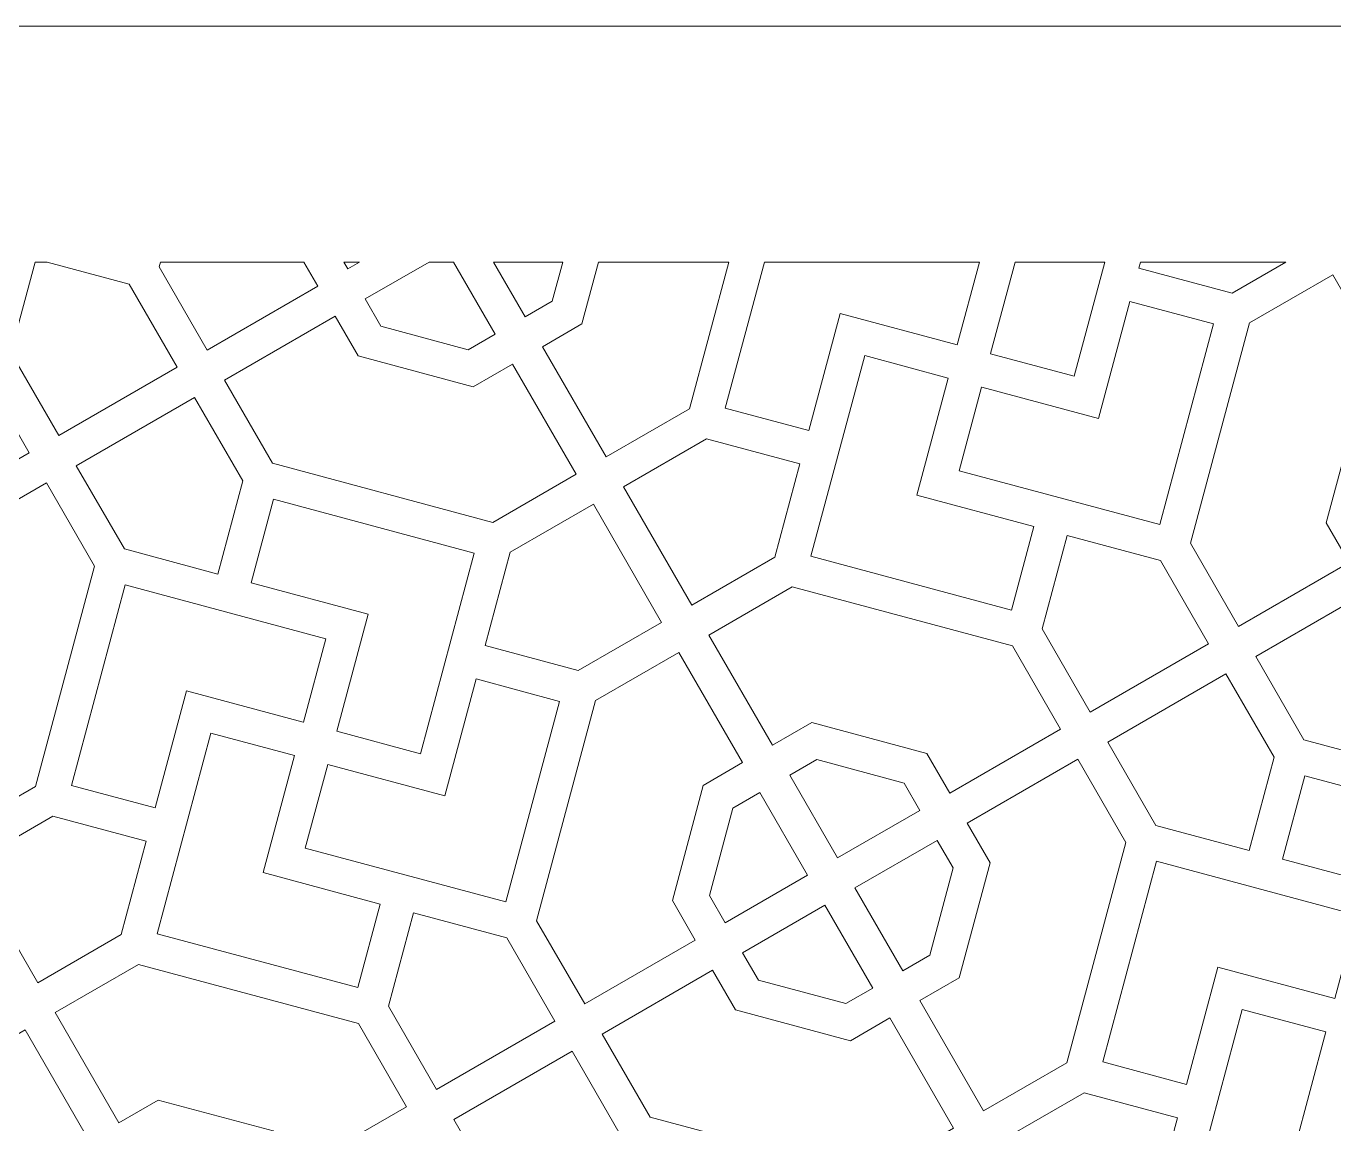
# Model space of a CAD drawing. Header units: centimetres. Extents: x 1.9 to 18.1, y -9.5 to 9.5.
# Drawn here: x 10.741 to 13.928, y -2.731 to -0.056 of the extents above; entities that cross this region are included whole.
import ezdxf

# ---------------------------------------------------------------- set-up
doc = ezdxf.new("R2010")
doc.units = ezdxf.units.CM
doc.header["$MEASUREMENT"] = 0
doc.layers.add('layer 1', color=7, linetype='Continuous')

msp = doc.modelspace()

# ---------------------------------------------------------------- linework, layer by layer
at = {"layer": 'layer 1', "color": 7, "lineweight": 9}
for points, knots in [([(1.85394, -0.05571), (1.85394, -0.05571), (18.09811, -0.05571), (18.09811, -0.05571), (18.09811, -0.05571), (18.09811, -0.05571), (18.09811, -9.49999), (18.09811, -9.49999), (18.09811, -9.49999), (18.09811, -9.49999), (1.85394, -9.49999), (1.85394, -9.49999), (1.85394, -9.49999), (1.85394, -9.49999), (1.85394, -0.05571), (1.85394, -0.05571)], [0, 0, 0, 0, 0.2, 0.2, 0.2, 0.2, 0.4, 0.4, 0.4, 0.4, 0.6, 0.6, 0.6, 0.6, 1, 1, 1, 1]), ([(10.7628, -0.63061), (10.7628, -0.63061), (10.70381, -0.85075), (10.70381, -0.85075), (10.70381, -0.85075), (10.70381, -0.85075), (10.82099, -1.05371), (10.82099, -1.05371), (10.82099, -1.05371), (10.82099, -1.05371), (11.10937, -0.88722), (11.10937, -0.88722), (11.10937, -0.88722), (11.10937, -0.88722), (10.99219, -0.68426), (10.99219, -0.68426), (10.99219, -0.68426), (10.99219, -0.68426), (10.79198, -0.63061), (10.79198, -0.63061), (10.79198, -0.63061), (10.79198, -0.63061), (10.7628, -0.63061), (10.7628, -0.63061)], [0, 0, 0, 0, 0.1428571, 0.1428571, 0.1428571, 0.1428571, 0.2857143, 0.2857143, 0.2857143, 0.2857143, 0.4285714, 0.4285714, 0.4285714, 0.4285714, 0.5714286, 0.5714286, 0.5714286, 0.5714286, 0.7142857, 0.7142857, 0.7142857, 0.7142857, 1, 1, 1, 1]), ([(11.06816, -0.63061), (11.06816, -0.63061), (11.06506, -0.64218), (11.06506, -0.64218), (11.06506, -0.64218), (11.06506, -0.64218), (11.18224, -0.84515), (11.18224, -0.84515), (11.18224, -0.84515), (11.18224, -0.84515), (11.45189, -0.68947), (11.45189, -0.68947), (11.45189, -0.68947), (11.45189, -0.68947), (11.41791, -0.63061), (11.41791, -0.63061), (11.41791, -0.63061), (11.41791, -0.63061), (11.06816, -0.63061), (11.06816, -0.63061)], [0, 0, 0, 0, 0.1666667, 0.1666667, 0.1666667, 0.1666667, 0.3333333, 0.3333333, 0.3333333, 0.3333333, 0.5, 0.5, 0.5, 0.5, 0.6666667, 0.6666667, 0.6666667, 0.6666667, 1, 1, 1, 1]), ([(11.51506, -0.63061), (11.51506, -0.63061), (11.52475, -0.6474), (11.52475, -0.6474), (11.52475, -0.6474), (11.52475, -0.6474), (11.55383, -0.63061), (11.55383, -0.63061), (11.55383, -0.63061), (11.55383, -0.63061), (11.51506, -0.63061), (11.51506, -0.63061)], [0, 0, 0, 0, 0.25, 0.25, 0.25, 0.25, 0.5, 0.5, 0.5, 0.5, 1, 1, 1, 1]), ([(11.723, -0.63061), (11.723, -0.63061), (11.56705, -0.72065), (11.56705, -0.72065), (11.56705, -0.72065), (11.56705, -0.72065), (11.60551, -0.78726), (11.60551, -0.78726), (11.60551, -0.78726), (11.60551, -0.78726), (11.81853, -0.84434), (11.81853, -0.84434), (11.81853, -0.84434), (11.81853, -0.84434), (11.88423, -0.80641), (11.88423, -0.80641), (11.88423, -0.80641), (11.88423, -0.80641), (11.78273, -0.63061), (11.78273, -0.63061), (11.78273, -0.63061), (11.78273, -0.63061), (11.723, -0.63061), (11.723, -0.63061)], [0, 0, 0, 0, 0.1428571, 0.1428571, 0.1428571, 0.1428571, 0.2857143, 0.2857143, 0.2857143, 0.2857143, 0.4285714, 0.4285714, 0.4285714, 0.4285714, 0.5714286, 0.5714286, 0.5714286, 0.5714286, 0.7142857, 0.7142857, 0.7142857, 0.7142857, 1, 1, 1, 1]), ([(11.8804, -0.63061), (11.8804, -0.63061), (11.95748, -0.76412), (11.95748, -0.76412), (11.95748, -0.76412), (11.95748, -0.76412), (12.02317, -0.72619), (12.02317, -0.72619), (12.02317, -0.72619), (12.02317, -0.72619), (12.04878, -0.63061), (12.04878, -0.63061), (12.04878, -0.63061), (12.04878, -0.63061), (11.8804, -0.63061), (11.8804, -0.63061)], [0, 0, 0, 0, 0.2, 0.2, 0.2, 0.2, 0.4, 0.4, 0.4, 0.4, 0.6, 0.6, 0.6, 0.6, 1, 1, 1, 1]), ([(12.13589, -0.63061), (12.13589, -0.63061), (12.09542, -0.78163), (12.09542, -0.78163), (12.09542, -0.78163), (12.09542, -0.78163), (11.99955, -0.83699), (11.99955, -0.83699), (11.99955, -0.83699), (11.99955, -0.83699), (12.15466, -1.10564), (12.15466, -1.10564), (12.15466, -1.10564), (12.15466, -1.10564), (12.35747, -0.98854), (12.35747, -0.98854), (12.35747, -0.98854), (12.35747, -0.98854), (12.45338, -0.63061), (12.45338, -0.63061), (12.45338, -0.63061), (12.45338, -0.63061), (12.13589, -0.63061), (12.13589, -0.63061)], [0, 0, 0, 0, 0.1428571, 0.1428571, 0.1428571, 0.1428571, 0.2857143, 0.2857143, 0.2857143, 0.2857143, 0.4285714, 0.4285714, 0.4285714, 0.4285714, 0.5714286, 0.5714286, 0.5714286, 0.5714286, 0.7142857, 0.7142857, 0.7142857, 0.7142857, 1, 1, 1, 1]), ([(12.54048, -0.63061), (12.54048, -0.63061), (12.44513, -0.98645), (12.44513, -0.98645), (12.44513, -0.98645), (12.44513, -0.98645), (12.64889, -1.04105), (12.64889, -1.04105), (12.64889, -1.04105), (12.64889, -1.04105), (12.72534, -0.75572), (12.72534, -0.75572), (12.72534, -0.75572), (12.72534, -0.75572), (13.01032, -0.83208), (13.01032, -0.83208), (13.01032, -0.83208), (13.01032, -0.83208), (13.01033, -0.83202), (13.01033, -0.83202), (13.01033, -0.83202), (13.01033, -0.83202), (13.01058, -0.83209), (13.01058, -0.83209), (13.01058, -0.83209), (13.01058, -0.83209), (13.06456, -0.63061), (13.06456, -0.63061), (13.06456, -0.63061), (13.06456, -0.63061), (12.54048, -0.63061), (12.54048, -0.63061)], [0, 0, 0, 0, 0.1111111, 0.1111111, 0.1111111, 0.1111111, 0.2222222, 0.2222222, 0.2222222, 0.2222222, 0.3333333, 0.3333333, 0.3333333, 0.3333333, 0.4444444, 0.4444444, 0.4444444, 0.4444444, 0.5555556, 0.5555556, 0.5555556, 0.5555556, 0.6666667, 0.6666667, 0.6666667, 0.6666667, 0.7777778, 0.7777778, 0.7777778, 0.7777778, 1, 1, 1, 1]), ([(13.15167, -0.63061), (13.15167, -0.63061), (13.09186, -0.85382), (13.09186, -0.85382), (13.09186, -0.85382), (13.09186, -0.85382), (13.09197, -0.85385), (13.09197, -0.85385), (13.09197, -0.85385), (13.09197, -0.85385), (13.09189, -0.85414), (13.09189, -0.85414), (13.09189, -0.85414), (13.09189, -0.85414), (13.29565, -0.90874), (13.29565, -0.90874), (13.29565, -0.90874), (13.29565, -0.90874), (13.37017, -0.63061), (13.37017, -0.63061), (13.37017, -0.63061), (13.37017, -0.63061), (13.15167, -0.63061), (13.15167, -0.63061)], [0, 0, 0, 0, 0.1428571, 0.1428571, 0.1428571, 0.1428571, 0.2857143, 0.2857143, 0.2857143, 0.2857143, 0.4285714, 0.4285714, 0.4285714, 0.4285714, 0.5714286, 0.5714286, 0.5714286, 0.5714286, 0.7142857, 0.7142857, 0.7142857, 0.7142857, 1, 1, 1, 1]), ([(13.45728, -0.63061), (13.45728, -0.63061), (13.45331, -0.64542), (13.45331, -0.64542), (13.45331, -0.64542), (13.45331, -0.64542), (13.68056, -0.70631), (13.68056, -0.70631), (13.68056, -0.70631), (13.68056, -0.70631), (13.81169, -0.63061), (13.81169, -0.63061), (13.81169, -0.63061), (13.81169, -0.63061), (13.45728, -0.63061), (13.45728, -0.63061)], [0, 0, 0, 0, 0.2, 0.2, 0.2, 0.2, 0.4, 0.4, 0.4, 0.4, 0.6, 0.6, 0.6, 0.6, 1, 1, 1, 1]), ([(13.90988, -1.26626), (13.90988, -1.26626), (13.985, -0.98591), (13.985, -0.98591), (13.985, -0.98591), (13.985, -0.98591), (14.08087, -0.93056), (14.08087, -0.93056), (14.08087, -0.93056), (14.08087, -0.93056), (13.92576, -0.6619), (13.92576, -0.6619), (13.92576, -0.6619), (13.92576, -0.6619), (13.72272, -0.77913), (13.72272, -0.77913), (13.72272, -0.77913), (13.72272, -0.77913), (13.57892, -1.31577), (13.57892, -1.31577), (13.57892, -1.31577), (13.57892, -1.31577), (13.69611, -1.51874), (13.69611, -1.51874), (13.69611, -1.51874), (13.69611, -1.51874), (13.96576, -1.36305), (13.96576, -1.36305), (13.96576, -1.36305), (13.96576, -1.36305), (13.90988, -1.26626), (13.90988, -1.26626)], [0, 0, 0, 0, 0.1111111, 0.1111111, 0.1111111, 0.1111111, 0.2222222, 0.2222222, 0.2222222, 0.2222222, 0.3333333, 0.3333333, 0.3333333, 0.3333333, 0.4444444, 0.4444444, 0.4444444, 0.4444444, 0.5555556, 0.5555556, 0.5555556, 0.5555556, 0.6666667, 0.6666667, 0.6666667, 0.6666667, 0.7777778, 0.7777778, 0.7777778, 0.7777778, 1, 1, 1, 1]), ([(13.07016, -0.93542), (13.07016, -0.93542), (13.07014, -0.93552), (13.07014, -0.93552), (13.07014, -0.93552), (13.07014, -0.93552), (13.06966, -0.93539), (13.06966, -0.93539), (13.06966, -0.93539), (13.06966, -0.93539), (13.01506, -1.13918), (13.01506, -1.13918), (13.01506, -1.13918), (13.01506, -1.13918), (13.50403, -1.2702), (13.50403, -1.2702), (13.50403, -1.2702), (13.50403, -1.2702), (13.63505, -0.78123), (13.63505, -0.78123), (13.63505, -0.78123), (13.63505, -0.78123), (13.43153, -0.7267), (13.43153, -0.7267), (13.43153, -0.7267), (13.43153, -0.7267), (13.35514, -1.01178), (13.35514, -1.01178), (13.35514, -1.01178), (13.35514, -1.01178), (13.07016, -0.93542), (13.07016, -0.93542)], [0, 0, 0, 0, 0.1111111, 0.1111111, 0.1111111, 0.1111111, 0.2222222, 0.2222222, 0.2222222, 0.2222222, 0.3333333, 0.3333333, 0.3333333, 0.3333333, 0.4444444, 0.4444444, 0.4444444, 0.4444444, 0.5555556, 0.5555556, 0.5555556, 0.5555556, 0.6666667, 0.6666667, 0.6666667, 0.6666667, 0.7777778, 0.7777778, 0.7777778, 0.7777778, 1, 1, 1, 1]), ([(10.42276, -1.15458), (10.42276, -1.15458), (10.47864, -1.25137), (10.47864, -1.25137), (10.47864, -1.25137), (10.47864, -1.25137), (10.74813, -1.09578), (10.74813, -1.09578), (10.74813, -1.09578), (10.74813, -1.09578), (10.63095, -0.89282), (10.63095, -0.89282), (10.63095, -0.89282), (10.63095, -0.89282), (10.0943, -0.74903), (10.0943, -0.74903), (10.0943, -0.74903), (10.0943, -0.74903), (9.89142, -0.86616), (9.89142, -0.86616), (9.89142, -0.86616), (9.89142, -0.86616), (10.04653, -1.13481), (10.04653, -1.13481), (10.04653, -1.13481), (10.04653, -1.13481), (10.14241, -1.07946), (10.14241, -1.07946), (10.14241, -1.07946), (10.14241, -1.07946), (10.42276, -1.15458), (10.42276, -1.15458)], [0, 0, 0, 0, 0.1111111, 0.1111111, 0.1111111, 0.1111111, 0.2222222, 0.2222222, 0.2222222, 0.2222222, 0.3333333, 0.3333333, 0.3333333, 0.3333333, 0.4444444, 0.4444444, 0.4444444, 0.4444444, 0.5555556, 0.5555556, 0.5555556, 0.5555556, 0.6666667, 0.6666667, 0.6666667, 0.6666667, 0.7777778, 0.7777778, 0.7777778, 0.7777778, 1, 1, 1, 1]), ([(11.55007, -0.85951), (11.55007, -0.85951), (11.49418, -0.76272), (11.49418, -0.76272), (11.49418, -0.76272), (11.49418, -0.76272), (11.22453, -0.9184), (11.22453, -0.9184), (11.22453, -0.9184), (11.22453, -0.9184), (11.34158, -1.12114), (11.34158, -1.12114), (11.34158, -1.12114), (11.34158, -1.12114), (11.87859, -1.26503), (11.87859, -1.26503), (11.87859, -1.26503), (11.87859, -1.26503), (12.0814, -1.14793), (12.0814, -1.14793), (12.0814, -1.14793), (12.0814, -1.14793), (11.9263, -0.87928), (11.9263, -0.87928), (11.9263, -0.87928), (11.9263, -0.87928), (11.83042, -0.93463), (11.83042, -0.93463), (11.83042, -0.93463), (11.83042, -0.93463), (11.55007, -0.85951), (11.55007, -0.85951)], [0, 0, 0, 0, 0.1111111, 0.1111111, 0.1111111, 0.1111111, 0.2222222, 0.2222222, 0.2222222, 0.2222222, 0.3333333, 0.3333333, 0.3333333, 0.3333333, 0.4444444, 0.4444444, 0.4444444, 0.4444444, 0.5555556, 0.5555556, 0.5555556, 0.5555556, 0.6666667, 0.6666667, 0.6666667, 0.6666667, 0.7777778, 0.7777778, 0.7777778, 0.7777778, 1, 1, 1, 1]), ([(12.98847, -0.91334), (12.98847, -0.91334), (12.78484, -0.85877), (12.78484, -0.85877), (12.78484, -0.85877), (12.78484, -0.85877), (12.65381, -1.34774), (12.65381, -1.34774), (12.65381, -1.34774), (12.65381, -1.34774), (13.14279, -1.47876), (13.14279, -1.47876), (13.14279, -1.47876), (13.14279, -1.47876), (13.19735, -1.27513), (13.19735, -1.27513), (13.19735, -1.27513), (13.19735, -1.27513), (12.91201, -1.19867), (12.91201, -1.19867), (12.91201, -1.19867), (12.91201, -1.19867), (12.98847, -0.91334), (12.98847, -0.91334)], [0, 0, 0, 0, 0.1428571, 0.1428571, 0.1428571, 0.1428571, 0.2857143, 0.2857143, 0.2857143, 0.2857143, 0.4285714, 0.4285714, 0.4285714, 0.4285714, 0.5714286, 0.5714286, 0.5714286, 0.5714286, 0.7142857, 0.7142857, 0.7142857, 0.7142857, 1, 1, 1, 1]), ([(11.20807, -1.39098), (11.20807, -1.39098), (11.26898, -1.16367), (11.26898, -1.16367), (11.26898, -1.16367), (11.26898, -1.16367), (11.15166, -0.96047), (11.15166, -0.96047), (11.15166, -0.96047), (11.15166, -0.96047), (10.86329, -1.12697), (10.86329, -1.12697), (10.86329, -1.12697), (10.86329, -1.12697), (10.98051, -1.33), (10.98051, -1.33), (10.98051, -1.33), (10.98051, -1.33), (11.20807, -1.39098), (11.20807, -1.39098)], [0, 0, 0, 0, 0.1666667, 0.1666667, 0.1666667, 0.1666667, 0.3333333, 0.3333333, 0.3333333, 0.3333333, 0.5, 0.5, 0.5, 0.5, 0.6666667, 0.6666667, 0.6666667, 0.6666667, 1, 1, 1, 1]), ([(12.36322, -1.46688), (12.36322, -1.46688), (12.56619, -1.3497), (12.56619, -1.3497), (12.56619, -1.3497), (12.56619, -1.3497), (12.62711, -1.12232), (12.62711, -1.12232), (12.62711, -1.12232), (12.62711, -1.12232), (12.39962, -1.06136), (12.39962, -1.06136), (12.39962, -1.06136), (12.39962, -1.06136), (12.19672, -1.17851), (12.19672, -1.17851), (12.19672, -1.17851), (12.19672, -1.17851), (12.36322, -1.46688), (12.36322, -1.46688)], [0, 0, 0, 0, 0.1666667, 0.1666667, 0.1666667, 0.1666667, 0.3333333, 0.3333333, 0.3333333, 0.3333333, 0.5, 0.5, 0.5, 0.5, 0.6666667, 0.6666667, 0.6666667, 0.6666667, 1, 1, 1, 1]), ([(10.57682, -1.42142), (10.57682, -1.42142), (10.5017, -1.70177), (10.5017, -1.70177), (10.5017, -1.70177), (10.5017, -1.70177), (10.40582, -1.75713), (10.40582, -1.75713), (10.40582, -1.75713), (10.40582, -1.75713), (10.56093, -2.02578), (10.56093, -2.02578), (10.56093, -2.02578), (10.56093, -2.02578), (10.76374, -1.90868), (10.76374, -1.90868), (10.76374, -1.90868), (10.76374, -1.90868), (10.90756, -1.37193), (10.90756, -1.37193), (10.90756, -1.37193), (10.90756, -1.37193), (10.79042, -1.16904), (10.79042, -1.16904), (10.79042, -1.16904), (10.79042, -1.16904), (10.52093, -1.32463), (10.52093, -1.32463), (10.52093, -1.32463), (10.52093, -1.32463), (10.57682, -1.42142), (10.57682, -1.42142)], [0, 0, 0, 0, 0.1111111, 0.1111111, 0.1111111, 0.1111111, 0.2222222, 0.2222222, 0.2222222, 0.2222222, 0.3333333, 0.3333333, 0.3333333, 0.3333333, 0.4444444, 0.4444444, 0.4444444, 0.4444444, 0.5555556, 0.5555556, 0.5555556, 0.5555556, 0.6666667, 0.6666667, 0.6666667, 0.6666667, 0.7777778, 0.7777778, 0.7777778, 0.7777778, 1, 1, 1, 1]), ([(11.49813, -1.77396), (11.49813, -1.77396), (11.49824, -1.77399), (11.49824, -1.77399), (11.49824, -1.77399), (11.49824, -1.77399), (11.49816, -1.77428), (11.49816, -1.77428), (11.49816, -1.77428), (11.49816, -1.77428), (11.70192, -1.82888), (11.70192, -1.82888), (11.70192, -1.82888), (11.70192, -1.82888), (11.83294, -1.33991), (11.83294, -1.33991), (11.83294, -1.33991), (11.83294, -1.33991), (11.34397, -1.20888), (11.34397, -1.20888), (11.34397, -1.20888), (11.34397, -1.20888), (11.28934, -1.41275), (11.28934, -1.41275), (11.28934, -1.41275), (11.28934, -1.41275), (11.57445, -1.48914), (11.57445, -1.48914), (11.57445, -1.48914), (11.57445, -1.48914), (11.49813, -1.77396), (11.49813, -1.77396)], [0, 0, 0, 0, 0.1111111, 0.1111111, 0.1111111, 0.1111111, 0.2222222, 0.2222222, 0.2222222, 0.2222222, 0.3333333, 0.3333333, 0.3333333, 0.3333333, 0.4444444, 0.4444444, 0.4444444, 0.4444444, 0.5555556, 0.5555556, 0.5555556, 0.5555556, 0.6666667, 0.6666667, 0.6666667, 0.6666667, 0.7777778, 0.7777778, 0.7777778, 0.7777778, 1, 1, 1, 1]), ([(12.12347, -1.2208), (12.12347, -1.2208), (11.92057, -1.33794), (11.92057, -1.33794), (11.92057, -1.33794), (11.92057, -1.33794), (11.85958, -1.56556), (11.85958, -1.56556), (11.85958, -1.56556), (11.85958, -1.56556), (12.08683, -1.62645), (12.08683, -1.62645), (12.08683, -1.62645), (12.08683, -1.62645), (12.28997, -1.50917), (12.28997, -1.50917), (12.28997, -1.50917), (12.28997, -1.50917), (12.12347, -1.2208), (12.12347, -1.2208)], [0, 0, 0, 0, 0.1666667, 0.1666667, 0.1666667, 0.1666667, 0.3333333, 0.3333333, 0.3333333, 0.3333333, 0.5, 0.5, 0.5, 0.5, 0.6666667, 0.6666667, 0.6666667, 0.6666667, 1, 1, 1, 1]), ([(13.62324, -1.56081), (13.62324, -1.56081), (13.50606, -1.35785), (13.50606, -1.35785), (13.50606, -1.35785), (13.50606, -1.35785), (13.27862, -1.2969), (13.27862, -1.2969), (13.27862, -1.2969), (13.27862, -1.2969), (13.21768, -1.52434), (13.21768, -1.52434), (13.21768, -1.52434), (13.21768, -1.52434), (13.33486, -1.7273), (13.33486, -1.7273), (13.33486, -1.7273), (13.33486, -1.7273), (13.62324, -1.56081), (13.62324, -1.56081)], [0, 0, 0, 0, 0.1666667, 0.1666667, 0.1666667, 0.1666667, 0.3333333, 0.3333333, 0.3333333, 0.3333333, 0.5, 0.5, 0.5, 0.5, 0.6666667, 0.6666667, 0.6666667, 0.6666667, 1, 1, 1, 1]), ([(11.4166, -1.75216), (11.4166, -1.75216), (11.41685, -1.75223), (11.41685, -1.75223), (11.41685, -1.75223), (11.41685, -1.75223), (11.4714, -1.54865), (11.4714, -1.54865), (11.4714, -1.54865), (11.4714, -1.54865), (10.98243, -1.41762), (10.98243, -1.41762), (10.98243, -1.41762), (10.98243, -1.41762), (10.85141, -1.90659), (10.85141, -1.90659), (10.85141, -1.90659), (10.85141, -1.90659), (11.05516, -1.96119), (11.05516, -1.96119), (11.05516, -1.96119), (11.05516, -1.96119), (11.13161, -1.67586), (11.13161, -1.67586), (11.13161, -1.67586), (11.13161, -1.67586), (11.41659, -1.75222), (11.41659, -1.75222), (11.41659, -1.75222), (11.41659, -1.75222), (11.4166, -1.75216), (11.4166, -1.75216)], [0, 0, 0, 0, 0.1111111, 0.1111111, 0.1111111, 0.1111111, 0.2222222, 0.2222222, 0.2222222, 0.2222222, 0.3333333, 0.3333333, 0.3333333, 0.3333333, 0.4444444, 0.4444444, 0.4444444, 0.4444444, 0.5555556, 0.5555556, 0.5555556, 0.5555556, 0.6666667, 0.6666667, 0.6666667, 0.6666667, 0.7777778, 0.7777778, 0.7777778, 0.7777778, 1, 1, 1, 1]), ([(12.93663, -1.82817), (12.93663, -1.82817), (12.99251, -1.92496), (12.99251, -1.92496), (12.99251, -1.92496), (12.99251, -1.92496), (13.262, -1.76937), (13.262, -1.76937), (13.262, -1.76937), (13.262, -1.76937), (13.14482, -1.56641), (13.14482, -1.56641), (13.14482, -1.56641), (13.14482, -1.56641), (12.60817, -1.42261), (12.60817, -1.42261), (12.60817, -1.42261), (12.60817, -1.42261), (12.40529, -1.53975), (12.40529, -1.53975), (12.40529, -1.53975), (12.40529, -1.53975), (12.5604, -1.8084), (12.5604, -1.8084), (12.5604, -1.8084), (12.5604, -1.8084), (12.65627, -1.75305), (12.65627, -1.75305), (12.65627, -1.75305), (12.65627, -1.75305), (12.93663, -1.82817), (12.93663, -1.82817)], [0, 0, 0, 0, 0.1111111, 0.1111111, 0.1111111, 0.1111111, 0.2222222, 0.2222222, 0.2222222, 0.2222222, 0.3333333, 0.3333333, 0.3333333, 0.3333333, 0.4444444, 0.4444444, 0.4444444, 0.4444444, 0.5555556, 0.5555556, 0.5555556, 0.5555556, 0.6666667, 0.6666667, 0.6666667, 0.6666667, 0.7777778, 0.7777778, 0.7777778, 0.7777778, 1, 1, 1, 1]), ([(14.06394, -1.5331), (14.06394, -1.5331), (14.00805, -1.43631), (14.00805, -1.43631), (14.00805, -1.43631), (14.00805, -1.43631), (13.7384, -1.59199), (13.7384, -1.59199), (13.7384, -1.59199), (13.7384, -1.59199), (13.85545, -1.79473), (13.85545, -1.79473), (13.85545, -1.79473), (13.85545, -1.79473), (14.39246, -1.93862), (14.39246, -1.93862), (14.39246, -1.93862), (14.39246, -1.93862), (14.59527, -1.82152), (14.59527, -1.82152), (14.59527, -1.82152), (14.59527, -1.82152), (14.44016, -1.55287), (14.44016, -1.55287), (14.44016, -1.55287), (14.44016, -1.55287), (14.34429, -1.60822), (14.34429, -1.60822), (14.34429, -1.60822), (14.34429, -1.60822), (14.06394, -1.5331), (14.06394, -1.5331)], [0, 0, 0, 0, 0.1111111, 0.1111111, 0.1111111, 0.1111111, 0.2222222, 0.2222222, 0.2222222, 0.2222222, 0.3333333, 0.3333333, 0.3333333, 0.3333333, 0.4444444, 0.4444444, 0.4444444, 0.4444444, 0.5555556, 0.5555556, 0.5555556, 0.5555556, 0.6666667, 0.6666667, 0.6666667, 0.6666667, 0.7777778, 0.7777778, 0.7777778, 0.7777778, 1, 1, 1, 1]), ([(12.31615, -2.1864), (12.31615, -2.1864), (12.39127, -1.90605), (12.39127, -1.90605), (12.39127, -1.90605), (12.39127, -1.90605), (12.48714, -1.8507), (12.48714, -1.8507), (12.48714, -1.8507), (12.48714, -1.8507), (12.33203, -1.58204), (12.33203, -1.58204), (12.33203, -1.58204), (12.33203, -1.58204), (12.12899, -1.69927), (12.12899, -1.69927), (12.12899, -1.69927), (12.12899, -1.69927), (11.98519, -2.23591), (11.98519, -2.23591), (11.98519, -2.23591), (11.98519, -2.23591), (12.10238, -2.43888), (12.10238, -2.43888), (12.10238, -2.43888), (12.10238, -2.43888), (12.37203, -2.28319), (12.37203, -2.28319), (12.37203, -2.28319), (12.37203, -2.28319), (12.31615, -2.1864), (12.31615, -2.1864)], [0, 0, 0, 0, 0.1111111, 0.1111111, 0.1111111, 0.1111111, 0.2222222, 0.2222222, 0.2222222, 0.2222222, 0.3333333, 0.3333333, 0.3333333, 0.3333333, 0.4444444, 0.4444444, 0.4444444, 0.4444444, 0.5555556, 0.5555556, 0.5555556, 0.5555556, 0.6666667, 0.6666667, 0.6666667, 0.6666667, 0.7777778, 0.7777778, 0.7777778, 0.7777778, 1, 1, 1, 1]), ([(11.47643, -1.85556), (11.47643, -1.85556), (11.47641, -1.85566), (11.47641, -1.85566), (11.47641, -1.85566), (11.47641, -1.85566), (11.47593, -1.85553), (11.47593, -1.85553), (11.47593, -1.85553), (11.47593, -1.85553), (11.42133, -2.05932), (11.42133, -2.05932), (11.42133, -2.05932), (11.42133, -2.05932), (11.9103, -2.19034), (11.9103, -2.19034), (11.9103, -2.19034), (11.9103, -2.19034), (12.04132, -1.70137), (12.04132, -1.70137), (12.04132, -1.70137), (12.04132, -1.70137), (11.8378, -1.64684), (11.8378, -1.64684), (11.8378, -1.64684), (11.8378, -1.64684), (11.76141, -1.93192), (11.76141, -1.93192), (11.76141, -1.93192), (11.76141, -1.93192), (11.47643, -1.85556), (11.47643, -1.85556)], [0, 0, 0, 0, 0.1111111, 0.1111111, 0.1111111, 0.1111111, 0.2222222, 0.2222222, 0.2222222, 0.2222222, 0.3333333, 0.3333333, 0.3333333, 0.3333333, 0.4444444, 0.4444444, 0.4444444, 0.4444444, 0.5555556, 0.5555556, 0.5555556, 0.5555556, 0.6666667, 0.6666667, 0.6666667, 0.6666667, 0.7777778, 0.7777778, 0.7777778, 0.7777778, 1, 1, 1, 1]), ([(13.72194, -2.06457), (13.72194, -2.06457), (13.78285, -1.83725), (13.78285, -1.83725), (13.78285, -1.83725), (13.78285, -1.83725), (13.66553, -1.63406), (13.66553, -1.63406), (13.66553, -1.63406), (13.66553, -1.63406), (13.37716, -1.80056), (13.37716, -1.80056), (13.37716, -1.80056), (13.37716, -1.80056), (13.49438, -2.00359), (13.49438, -2.00359), (13.49438, -2.00359), (13.49438, -2.00359), (13.72194, -2.06457), (13.72194, -2.06457)], [0, 0, 0, 0, 0.1666667, 0.1666667, 0.1666667, 0.1666667, 0.3333333, 0.3333333, 0.3333333, 0.3333333, 0.5, 0.5, 0.5, 0.5, 0.6666667, 0.6666667, 0.6666667, 0.6666667, 1, 1, 1, 1]), ([(11.39474, -1.83347), (11.39474, -1.83347), (11.19111, -1.77891), (11.19111, -1.77891), (11.19111, -1.77891), (11.19111, -1.77891), (11.06008, -2.26788), (11.06008, -2.26788), (11.06008, -2.26788), (11.06008, -2.26788), (11.54906, -2.3989), (11.54906, -2.3989), (11.54906, -2.3989), (11.54906, -2.3989), (11.60362, -2.19527), (11.60362, -2.19527), (11.60362, -2.19527), (11.60362, -2.19527), (11.31829, -2.11881), (11.31829, -2.11881), (11.31829, -2.11881), (11.31829, -2.11881), (11.39474, -1.83347), (11.39474, -1.83347)], [0, 0, 0, 0, 0.1428571, 0.1428571, 0.1428571, 0.1428571, 0.2857143, 0.2857143, 0.2857143, 0.2857143, 0.4285714, 0.4285714, 0.4285714, 0.4285714, 0.5714286, 0.5714286, 0.5714286, 0.5714286, 0.7142857, 0.7142857, 0.7142857, 0.7142857, 1, 1, 1, 1]), ([(12.91964, -1.96703), (12.91964, -1.96703), (12.88119, -1.90042), (12.88119, -1.90042), (12.88119, -1.90042), (12.88119, -1.90042), (12.66816, -1.84334), (12.66816, -1.84334), (12.66816, -1.84334), (12.66816, -1.84334), (12.60246, -1.88127), (12.60246, -1.88127), (12.60246, -1.88127), (12.60246, -1.88127), (12.7189, -2.08293), (12.7189, -2.08293), (12.7189, -2.08293), (12.7189, -2.08293), (12.91964, -1.96703), (12.91964, -1.96703)], [0, 0, 0, 0, 0.1666667, 0.1666667, 0.1666667, 0.1666667, 0.3333333, 0.3333333, 0.3333333, 0.3333333, 0.5, 0.5, 0.5, 0.5, 0.6666667, 0.6666667, 0.6666667, 0.6666667, 1, 1, 1, 1]), ([(13.09068, -2.09501), (13.09068, -2.09501), (13.01556, -2.37536), (13.01556, -2.37536), (13.01556, -2.37536), (13.01556, -2.37536), (12.91969, -2.43071), (12.91969, -2.43071), (12.91969, -2.43071), (12.91969, -2.43071), (13.07479, -2.69937), (13.07479, -2.69937), (13.07479, -2.69937), (13.07479, -2.69937), (13.27761, -2.58227), (13.27761, -2.58227), (13.27761, -2.58227), (13.27761, -2.58227), (13.42143, -2.04552), (13.42143, -2.04552), (13.42143, -2.04552), (13.42143, -2.04552), (13.30429, -1.84263), (13.30429, -1.84263), (13.30429, -1.84263), (13.30429, -1.84263), (13.0348, -1.99821), (13.0348, -1.99821), (13.0348, -1.99821), (13.0348, -1.99821), (13.09068, -2.09501), (13.09068, -2.09501)], [0, 0, 0, 0, 0.1111111, 0.1111111, 0.1111111, 0.1111111, 0.2222222, 0.2222222, 0.2222222, 0.2222222, 0.3333333, 0.3333333, 0.3333333, 0.3333333, 0.4444444, 0.4444444, 0.4444444, 0.4444444, 0.5555556, 0.5555556, 0.5555556, 0.5555556, 0.6666667, 0.6666667, 0.6666667, 0.6666667, 0.7777778, 0.7777778, 0.7777778, 0.7777778, 1, 1, 1, 1]), ([(14.012, -2.44755), (14.012, -2.44755), (14.01211, -2.44757), (14.01211, -2.44757), (14.01211, -2.44757), (14.01211, -2.44757), (14.01203, -2.44787), (14.01203, -2.44787), (14.01203, -2.44787), (14.01203, -2.44787), (14.21579, -2.50247), (14.21579, -2.50247), (14.21579, -2.50247), (14.21579, -2.50247), (14.34681, -2.0135), (14.34681, -2.0135), (14.34681, -2.0135), (14.34681, -2.0135), (13.85784, -1.88247), (13.85784, -1.88247), (13.85784, -1.88247), (13.85784, -1.88247), (13.80321, -2.08634), (13.80321, -2.08634), (13.80321, -2.08634), (13.80321, -2.08634), (14.08831, -2.16273), (14.08831, -2.16273), (14.08831, -2.16273), (14.08831, -2.16273), (14.012, -2.44755), (14.012, -2.44755)], [0, 0, 0, 0, 0.1111111, 0.1111111, 0.1111111, 0.1111111, 0.2222222, 0.2222222, 0.2222222, 0.2222222, 0.3333333, 0.3333333, 0.3333333, 0.3333333, 0.4444444, 0.4444444, 0.4444444, 0.4444444, 0.5555556, 0.5555556, 0.5555556, 0.5555556, 0.6666667, 0.6666667, 0.6666667, 0.6666667, 0.7777778, 0.7777778, 0.7777778, 0.7777778, 1, 1, 1, 1]), ([(12.44489, -2.24113), (12.44489, -2.24113), (12.64564, -2.12522), (12.64564, -2.12522), (12.64564, -2.12522), (12.64564, -2.12522), (12.52921, -1.92356), (12.52921, -1.92356), (12.52921, -1.92356), (12.52921, -1.92356), (12.46352, -1.96149), (12.46352, -1.96149), (12.46352, -1.96149), (12.46352, -1.96149), (12.40644, -2.17452), (12.40644, -2.17452), (12.40644, -2.17452), (12.40644, -2.17452), (12.44489, -2.24113), (12.44489, -2.24113)], [0, 0, 0, 0, 0.1666667, 0.1666667, 0.1666667, 0.1666667, 0.3333333, 0.3333333, 0.3333333, 0.3333333, 0.5, 0.5, 0.5, 0.5, 0.6666667, 0.6666667, 0.6666667, 0.6666667, 1, 1, 1, 1]), ([(10.76949, -2.38702), (10.76949, -2.38702), (10.97246, -2.26984), (10.97246, -2.26984), (10.97246, -2.26984), (10.97246, -2.26984), (11.03338, -2.04246), (11.03338, -2.04246), (11.03338, -2.04246), (11.03338, -2.04246), (10.80589, -1.9815), (10.80589, -1.9815), (10.80589, -1.9815), (10.80589, -1.9815), (10.60299, -2.09864), (10.60299, -2.09864), (10.60299, -2.09864), (10.60299, -2.09864), (10.76949, -2.38702), (10.76949, -2.38702)], [0, 0, 0, 0, 0.1666667, 0.1666667, 0.1666667, 0.1666667, 0.3333333, 0.3333333, 0.3333333, 0.3333333, 0.5, 0.5, 0.5, 0.5, 0.6666667, 0.6666667, 0.6666667, 0.6666667, 1, 1, 1, 1]), ([(12.96194, -2.04028), (12.96194, -2.04028), (12.76119, -2.15618), (12.76119, -2.15618), (12.76119, -2.15618), (12.76119, -2.15618), (12.87762, -2.35785), (12.87762, -2.35785), (12.87762, -2.35785), (12.87762, -2.35785), (12.94331, -2.31992), (12.94331, -2.31992), (12.94331, -2.31992), (12.94331, -2.31992), (13.00039, -2.10689), (13.00039, -2.10689), (13.00039, -2.10689), (13.00039, -2.10689), (12.96194, -2.04028), (12.96194, -2.04028)], [0, 0, 0, 0, 0.1666667, 0.1666667, 0.1666667, 0.1666667, 0.3333333, 0.3333333, 0.3333333, 0.3333333, 0.5, 0.5, 0.5, 0.5, 0.6666667, 0.6666667, 0.6666667, 0.6666667, 1, 1, 1, 1]), ([(13.93047, -2.42575), (13.93047, -2.42575), (13.93072, -2.42582), (13.93072, -2.42582), (13.93072, -2.42582), (13.93072, -2.42582), (13.98526, -2.22223), (13.98526, -2.22223), (13.98526, -2.22223), (13.98526, -2.22223), (13.4963, -2.09121), (13.4963, -2.09121), (13.4963, -2.09121), (13.4963, -2.09121), (13.36527, -2.58018), (13.36527, -2.58018), (13.36527, -2.58018), (13.36527, -2.58018), (13.56903, -2.63478), (13.56903, -2.63478), (13.56903, -2.63478), (13.56903, -2.63478), (13.64548, -2.34945), (13.64548, -2.34945), (13.64548, -2.34945), (13.64548, -2.34945), (13.93046, -2.42581), (13.93046, -2.42581), (13.93046, -2.42581), (13.93046, -2.42581), (13.93047, -2.42575), (13.93047, -2.42575)], [0, 0, 0, 0, 0.1111111, 0.1111111, 0.1111111, 0.1111111, 0.2222222, 0.2222222, 0.2222222, 0.2222222, 0.3333333, 0.3333333, 0.3333333, 0.3333333, 0.4444444, 0.4444444, 0.4444444, 0.4444444, 0.5555556, 0.5555556, 0.5555556, 0.5555556, 0.6666667, 0.6666667, 0.6666667, 0.6666667, 0.7777778, 0.7777778, 0.7777778, 0.7777778, 1, 1, 1, 1]), ([(12.48719, -2.31438), (12.48719, -2.31438), (12.52565, -2.38099), (12.52565, -2.38099), (12.52565, -2.38099), (12.52565, -2.38099), (12.73867, -2.43807), (12.73867, -2.43807), (12.73867, -2.43807), (12.73867, -2.43807), (12.80437, -2.40014), (12.80437, -2.40014), (12.80437, -2.40014), (12.80437, -2.40014), (12.68794, -2.19848), (12.68794, -2.19848), (12.68794, -2.19848), (12.68794, -2.19848), (12.48719, -2.31438), (12.48719, -2.31438)], [0, 0, 0, 0, 0.1666667, 0.1666667, 0.1666667, 0.1666667, 0.3333333, 0.3333333, 0.3333333, 0.3333333, 0.5, 0.5, 0.5, 0.5, 0.6666667, 0.6666667, 0.6666667, 0.6666667, 1, 1, 1, 1]), ([(12.02951, -2.48095), (12.02951, -2.48095), (11.91233, -2.27798), (11.91233, -2.27798), (11.91233, -2.27798), (11.91233, -2.27798), (11.68489, -2.21704), (11.68489, -2.21704), (11.68489, -2.21704), (11.68489, -2.21704), (11.62395, -2.44447), (11.62395, -2.44447), (11.62395, -2.44447), (11.62395, -2.44447), (11.74113, -2.64744), (11.74113, -2.64744), (11.74113, -2.64744), (11.74113, -2.64744), (12.02951, -2.48095), (12.02951, -2.48095)], [0, 0, 0, 0, 0.1666667, 0.1666667, 0.1666667, 0.1666667, 0.3333333, 0.3333333, 0.3333333, 0.3333333, 0.5, 0.5, 0.5, 0.5, 0.6666667, 0.6666667, 0.6666667, 0.6666667, 1, 1, 1, 1]), ([(11.3429, -2.74831), (11.3429, -2.74831), (11.39878, -2.8451), (11.39878, -2.8451), (11.39878, -2.8451), (11.39878, -2.8451), (11.66827, -2.68951), (11.66827, -2.68951), (11.66827, -2.68951), (11.66827, -2.68951), (11.55109, -2.48655), (11.55109, -2.48655), (11.55109, -2.48655), (11.55109, -2.48655), (11.01444, -2.34275), (11.01444, -2.34275), (11.01444, -2.34275), (11.01444, -2.34275), (10.81156, -2.45989), (10.81156, -2.45989), (10.81156, -2.45989), (10.81156, -2.45989), (10.96667, -2.72854), (10.96667, -2.72854), (10.96667, -2.72854), (10.96667, -2.72854), (11.06254, -2.67319), (11.06254, -2.67319), (11.06254, -2.67319), (11.06254, -2.67319), (11.3429, -2.74831), (11.3429, -2.74831)], [0, 0, 0, 0, 0.1111111, 0.1111111, 0.1111111, 0.1111111, 0.2222222, 0.2222222, 0.2222222, 0.2222222, 0.3333333, 0.3333333, 0.3333333, 0.3333333, 0.4444444, 0.4444444, 0.4444444, 0.4444444, 0.5555556, 0.5555556, 0.5555556, 0.5555556, 0.6666667, 0.6666667, 0.6666667, 0.6666667, 0.7777778, 0.7777778, 0.7777778, 0.7777778, 1, 1, 1, 1]), ([(12.47021, -2.45324), (12.47021, -2.45324), (12.41432, -2.35645), (12.41432, -2.35645), (12.41432, -2.35645), (12.41432, -2.35645), (12.14467, -2.51213), (12.14467, -2.51213), (12.14467, -2.51213), (12.14467, -2.51213), (12.26172, -2.71487), (12.26172, -2.71487), (12.26172, -2.71487), (12.26172, -2.71487), (12.79873, -2.85876), (12.79873, -2.85876), (12.79873, -2.85876), (12.79873, -2.85876), (13.00154, -2.74166), (13.00154, -2.74166), (13.00154, -2.74166), (13.00154, -2.74166), (12.84643, -2.47301), (12.84643, -2.47301), (12.84643, -2.47301), (12.84643, -2.47301), (12.75056, -2.52836), (12.75056, -2.52836), (12.75056, -2.52836), (12.75056, -2.52836), (12.47021, -2.45324), (12.47021, -2.45324)], [0, 0, 0, 0, 0.1111111, 0.1111111, 0.1111111, 0.1111111, 0.2222222, 0.2222222, 0.2222222, 0.2222222, 0.3333333, 0.3333333, 0.3333333, 0.3333333, 0.4444444, 0.4444444, 0.4444444, 0.4444444, 0.5555556, 0.5555556, 0.5555556, 0.5555556, 0.6666667, 0.6666667, 0.6666667, 0.6666667, 0.7777778, 0.7777778, 0.7777778, 0.7777778, 1, 1, 1, 1]), ([(13.90861, -2.50706), (13.90861, -2.50706), (13.70497, -2.4525), (13.70497, -2.4525), (13.70497, -2.4525), (13.70497, -2.4525), (13.57395, -2.94147), (13.57395, -2.94147), (13.57395, -2.94147), (13.57395, -2.94147), (14.06292, -3.07249), (14.06292, -3.07249), (14.06292, -3.07249), (14.06292, -3.07249), (14.11749, -2.86886), (14.11749, -2.86886), (14.11749, -2.86886), (14.11749, -2.86886), (13.83215, -2.7924), (13.83215, -2.7924), (13.83215, -2.7924), (13.83215, -2.7924), (13.90861, -2.50706), (13.90861, -2.50706)], [0, 0, 0, 0, 0.1428571, 0.1428571, 0.1428571, 0.1428571, 0.2857143, 0.2857143, 0.2857143, 0.2857143, 0.4285714, 0.4285714, 0.4285714, 0.4285714, 0.5714286, 0.5714286, 0.5714286, 0.5714286, 0.7142857, 0.7142857, 0.7142857, 0.7142857, 1, 1, 1, 1]), ([(10.72242, -3.10654), (10.72242, -3.10654), (10.79754, -2.82619), (10.79754, -2.82619), (10.79754, -2.82619), (10.79754, -2.82619), (10.89341, -2.77083), (10.89341, -2.77083), (10.89341, -2.77083), (10.89341, -2.77083), (10.73831, -2.50218), (10.73831, -2.50218), (10.73831, -2.50218), (10.73831, -2.50218), (10.53526, -2.61941), (10.53526, -2.61941), (10.53526, -2.61941), (10.53526, -2.61941), (10.39147, -3.15605), (10.39147, -3.15605), (10.39147, -3.15605), (10.39147, -3.15605), (10.50865, -3.35902), (10.50865, -3.35902), (10.50865, -3.35902), (10.50865, -3.35902), (10.7783, -3.20333), (10.7783, -3.20333), (10.7783, -3.20333), (10.7783, -3.20333), (10.72242, -3.10654), (10.72242, -3.10654)], [0, 0, 0, 0, 0.1111111, 0.1111111, 0.1111111, 0.1111111, 0.2222222, 0.2222222, 0.2222222, 0.2222222, 0.3333333, 0.3333333, 0.3333333, 0.3333333, 0.4444444, 0.4444444, 0.4444444, 0.4444444, 0.5555556, 0.5555556, 0.5555556, 0.5555556, 0.6666667, 0.6666667, 0.6666667, 0.6666667, 0.7777778, 0.7777778, 0.7777778, 0.7777778, 1, 1, 1, 1]), ([(12.12821, -2.9847), (12.12821, -2.9847), (12.18912, -2.75739), (12.18912, -2.75739), (12.18912, -2.75739), (12.18912, -2.75739), (12.0718, -2.5542), (12.0718, -2.5542), (12.0718, -2.5542), (12.0718, -2.5542), (11.78343, -2.7207), (11.78343, -2.7207), (11.78343, -2.7207), (11.78343, -2.7207), (11.90065, -2.92373), (11.90065, -2.92373), (11.90065, -2.92373), (11.90065, -2.92373), (12.12821, -2.9847), (12.12821, -2.9847)], [0, 0, 0, 0, 0.1666667, 0.1666667, 0.1666667, 0.1666667, 0.3333333, 0.3333333, 0.3333333, 0.3333333, 0.5, 0.5, 0.5, 0.5, 0.6666667, 0.6666667, 0.6666667, 0.6666667, 1, 1, 1, 1]), ([(13.28336, -3.06061), (13.28336, -3.06061), (13.48633, -2.94343), (13.48633, -2.94343), (13.48633, -2.94343), (13.48633, -2.94343), (13.54725, -2.71605), (13.54725, -2.71605), (13.54725, -2.71605), (13.54725, -2.71605), (13.31976, -2.65509), (13.31976, -2.65509), (13.31976, -2.65509), (13.31976, -2.65509), (13.11686, -2.77223), (13.11686, -2.77223), (13.11686, -2.77223), (13.11686, -2.77223), (13.28336, -3.06061), (13.28336, -3.06061)], [0, 0, 0, 0, 0.1666667, 0.1666667, 0.1666667, 0.1666667, 0.3333333, 0.3333333, 0.3333333, 0.3333333, 0.5, 0.5, 0.5, 0.5, 0.6666667, 0.6666667, 0.6666667, 0.6666667, 1, 1, 1, 1])]:
    msp.add_open_spline(points, degree=3, knots=knots, dxfattribs=at)

doc.saveas('drawing.dxf')
